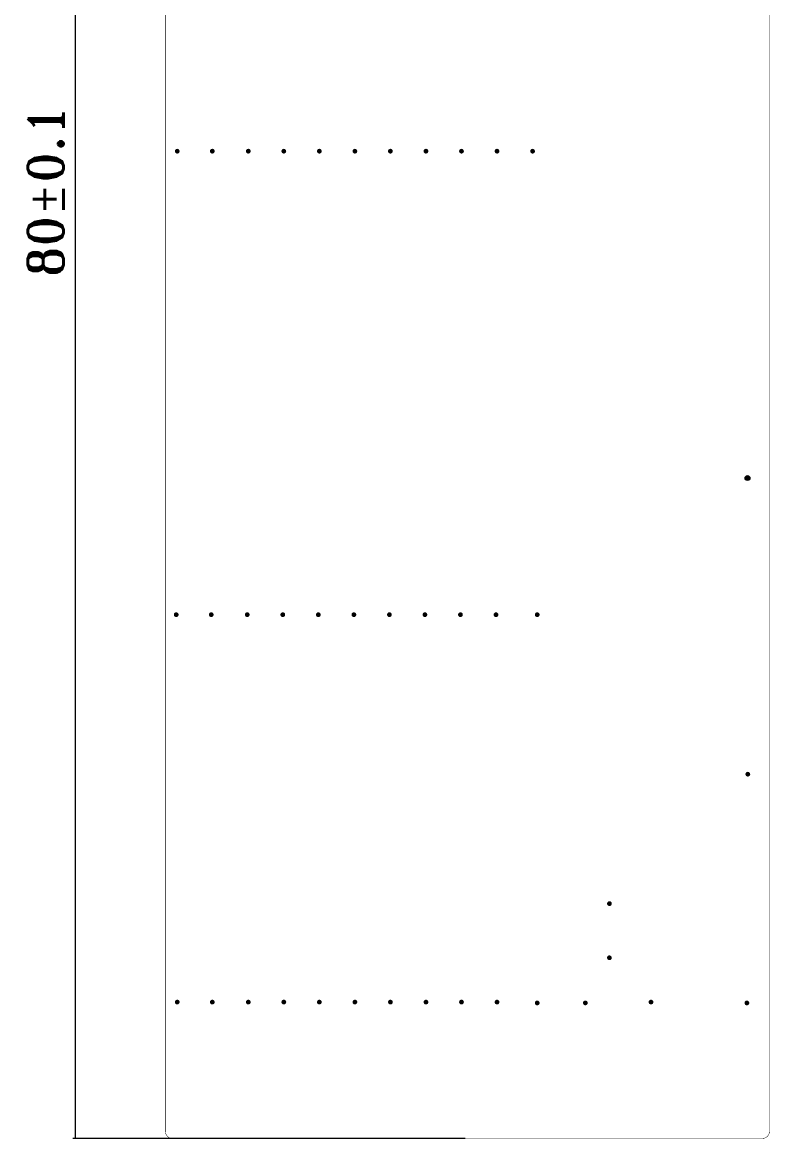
# Model space of a CAD drawing. Header units: millimetres. Extents: x 2260 to 2572, y -21 to 200.
# Drawn here: x 2452.44 to 2483.98, y 61.62 to 108.73 of the extents above; entities that cross this region are included whole.
import ezdxf

# ---------------------------------------------------------------- set-up
doc = ezdxf.new("R2010")
doc.units = ezdxf.units.MM
doc.layers.get('0').update_dxf_attribs({"lineweight": 18})
doc.layers.add('01', color=1, linetype='Continuous', lineweight=18)
doc.styles.add('C-E02$0$RT', font='romant.shx', dxfattribs={"bigfont": 'gbcbig.shx'})
doc.dimstyles.new('副本STANDARD 03', dxfattribs={"dimtxt": 1.5, "dimasz": 0.1, "dimexe": 0.1, "dimexo": 0.1, "dimgap": 0.5, "dimtad": 1, "dimzin": 0, "dimdsep": 46, "dimtxsty": 'C-E02$0$RT', "dimcen": 2, "dimdle": 0.2, "dimclrd": 3, "dimclre": 3, "dimclrt": 2, "dimadec": 0, "dimazin": 0, "dimtfac": 1, "dimtmove": 0, "dimatfit": 3, "dimfxl": 0, "dimtolj": 1, "dimtzin": 0, "dimarcsym": 0})

# ---------------------------------------------------------------- blocks, each defined once
blk = doc.blocks.new('PAD_R1')
blk.add_lwpolyline([(0.25, 0, 0.5, 0.5, 1), (-0.25, 0, 0.5, 0.5, 1)], format="xyseb", close=True)
blk = doc.blocks.new('*X5')
at = {"linetype": 'Continuous'}
for points in [[(2454.671, 141.591), (2454.687, 141.491), (2454.654, 141.491)], [(2454.671, 61.629), (2454.687, 61.729), (2454.654, 61.729)]]:
    blk.add_hatch(color=3, dxfattribs=at).paths.add_polyline_path(points, flags=0)
at = {"color": 3, "linetype": 'Continuous'}
for p, q in [((2471.125, 141.591), (2454.571, 141.591)), ((2454.671, 141.591), (2454.671, 61.629)), ((2471.125, 61.629), (2454.571, 61.629))]:
    blk.add_line(p, q, dxfattribs=at)
at = {"color": 2, "linetype": 'Continuous', "insert": (2453.421, 101.61), "char_height": 1.5, "width": 9.85714, "attachment_point": 5, "rotation": 90, "style": 'C-E02$0$RT'}
blk.add_mtext('80%%P0.1', dxfattribs=at)

msp = doc.modelspace()

# ---------------------------------------------------------------- linework, layer by layer
at = {"linetype": 'Continuous'}
msp.add_circle((2483.049, 89.496), 0.1, dxfattribs=at)
at = {"layer": '01'}
msp.add_lwpolyline([(2483.975, 61.929, 0.02, 0.02, -0.414219), (2483.675, 61.629, 0.02, 0.02, 0), (2458.775, 61.629, 0.02, 0.02, -0.414219), (2458.475, 61.929, 0.02, 0.02, 0), (2458.475, 141.291, 0.02, 0.02, -0.414219), (2458.775, 141.591, 0.02, 0.02, 0), (2483.675, 141.591, 0.02, 0.02, -0.414219), (2483.975, 141.291, 0.02, 0.02, 0)], format="xyseb", close=True, dxfattribs=at)

# ---------------------------------------------------------------- block references
at = {"layer": '01', "xscale": 0.2, "yscale": 0.2}
for p in [(2458.975, 103.288), (2460.456, 103.288), (2461.975, 103.288), (2463.475, 103.288), (2464.975, 103.288), (2466.475, 103.288), (2467.975, 103.288), (2469.475, 103.288), (2470.975, 103.288), (2472.475, 103.288), (2473.975, 103.288), (2483.049, 89.496), (2458.932, 83.73), (2460.413, 83.73), (2461.932, 83.73), (2463.432, 83.73), (2464.932, 83.73), (2466.432, 83.73), (2467.932, 83.73), (2469.432, 83.73), (2470.932, 83.73), (2472.432, 83.73), (2474.172, 83.73), (2483.062, 76.999), (2477.22, 71.538), (2477.22, 69.252), (2458.975, 67.382), (2460.456, 67.382), (2461.975, 67.382), (2463.475, 67.382), (2464.975, 67.382), (2466.475, 67.382), (2467.975, 67.382), (2469.475, 67.382), (2470.975, 67.382), (2472.475, 67.382), (2474.172, 67.347), (2476.204, 67.347), (2478.975, 67.382), (2483.022, 67.347)]:
    msp.add_blockref('PAD_R1', p, dxfattribs=at)

# ---------------------------------------------------------------- dimensions: what is measured, and where the dimension line sits
at = {"linetype": 'Continuous'}
dim = msp.add_linear_dim(base=(2454.671, 61.629), p1=(2471.225, 141.591), p2=(2471.225, 61.629), angle=270, text='80%%P0.1', dimstyle='副本STANDARD 03', override={"dimscale": 1, "dimsah": 1}, dxfattribs=at)
dim.commit()
dim.dimension.update_dxf_attribs({"geometry": '*X5', "text_midpoint": (2454.671, 101.61)})

doc.saveas('drawing.dxf')
